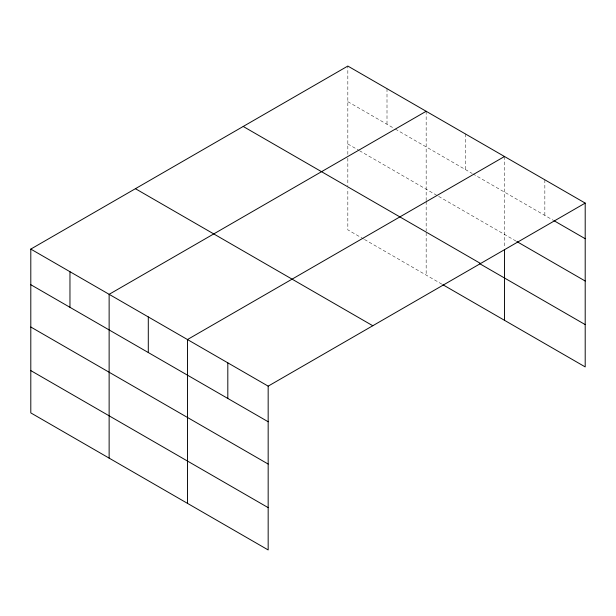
<?xml version="1.0" encoding="UTF-8"?>
<svg xmlns="http://www.w3.org/2000/svg" width="616" height="616" viewBox="0 0 616 616"><rect width="100%" height="100%" fill="white"/><g stroke="black" fill="none" stroke-linecap="round" stroke-linejoin="round"><path stroke-width="0.46" stroke-dasharray="3.08 2.31" d="M347.832 154.393L347.832 66.058M347.832 101.671L394.502 128.613M395.333 129.091L471.995 173.358M472.826 173.835L553.083 220.174M347.832 143.975L358.666 150.227M359.498 150.712L437.83 195.934M438.661 196.412L516.023 241.079M363.663 239L347.832 229.86L347.832 188.519M364.503 239.485L441.995 284.222M544.844 179.803L544.844 215.415M504.496 156.51L504.496 247.686M465.326 133.895L465.326 169.508M426.164 111.28L426.164 200.57M426.164 201.517L426.164 230.885M426.164 232.779L426.164 275.082M387.002 88.673L387.002 124.286M347.832 158.189L347.832 185.662"/><path stroke-width="0.92" d="M585.2 203.103L347.832 66.058L30.8 249.095L30.8 412.897L268.168 549.942L268.168 386.14L585.2 203.103L585.2 366.905L442.827 284.707M426.164 111.28L109.132 294.325L109.132 458.119M504.496 156.51L187.464 339.547L187.464 503.349M553.907 220.644L585.2 238.715M516.847 241.557L585.2 281.019M243.212 126.465L480.58 263.502M479.494 263.571L585.2 324.601M135.42 188.696L372.788 325.741M30.8 249.095L268.168 386.14M30.8 284.707L268.168 421.752M30.8 327.011L268.168 464.056M30.8 370.593L268.168 507.638M504.496 249.58L504.496 320.312M227.812 362.839L227.812 398.452M148.294 316.932L148.294 352.545M69.962 271.71L69.962 307.322"/></g></svg>
